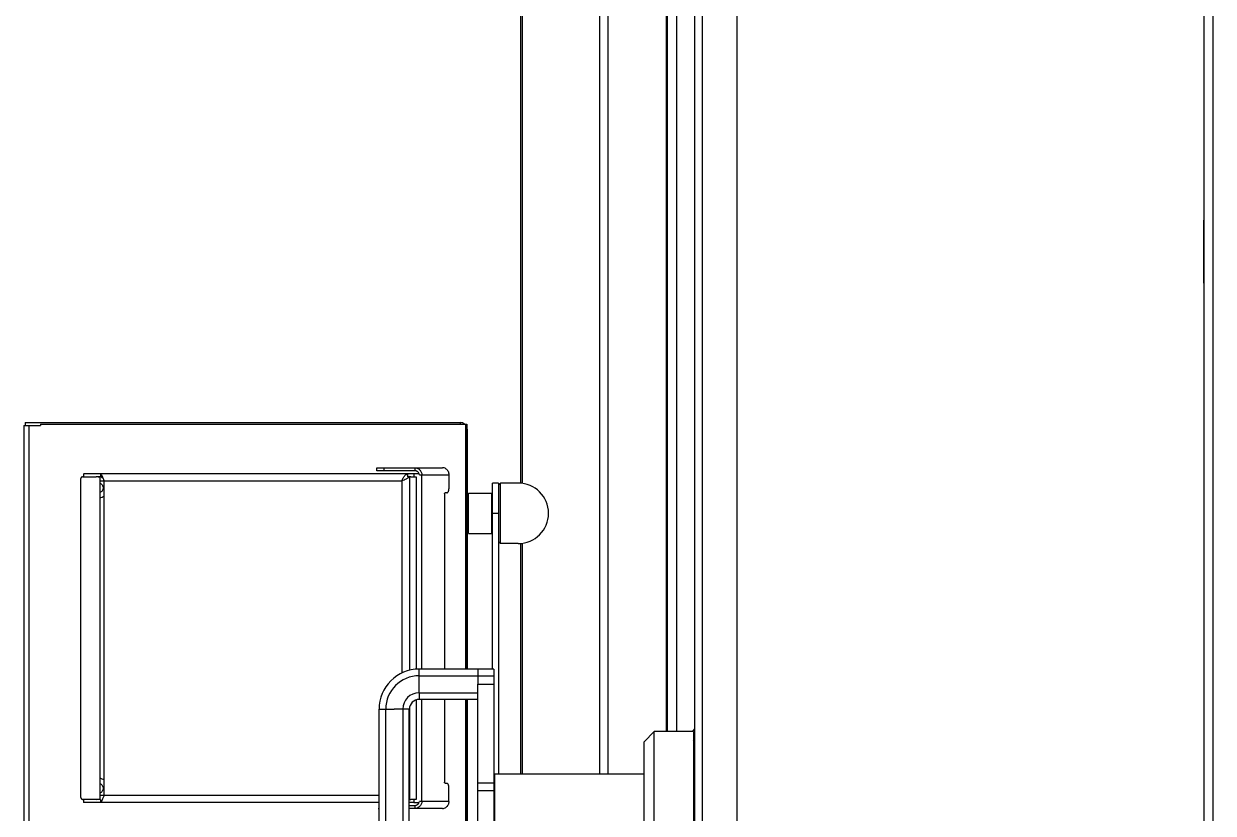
# Model space of a CAD drawing. Header units: millimetres. Extents: x -187347 to 135007, y -6415 to 292048.
# Drawn here: x -39840 to -39250, y 88118 to 88510 of the extents above; entities that cross this region are included whole.
import ezdxf

# ---------------------------------------------------------------- set-up
doc = ezdxf.new("R2010")
doc.units = ezdxf.units.MM
doc.header["$LTSCALE"] = 100
doc.layers.add('Layout Cabinplant', color=30, linetype='Continuous')

# ---------------------------------------------------------------- blocks, each defined once
blk = doc.blocks.new('Denester')
at = {"layer": 'Layout Cabinplant', "color": 0, "linetype": 'Continuous'}
for p, q in [((-896.9, -803.28), (-896.9, -2819.53)), ((-665.37, -853.03), (-665.37, -2813.03)), ((-660.65, -2813.03), (-660.65, -853.03)), ((-917.9, -999.03), (-917.9, -2810.53)), ((-913.9, -2790.53), (-913.9, -999.03)), ((-1004.08, -2029.35), (-1004.08, -1615.03)), ((-1003.21, -2029.45), (-1003.21, -1615.03)), ((-965.02, -1615.03), (-965.02, -2173.53)), ((-960.78, -2173.53), (-960.78, -1615.03)), ((-931.83, -2152.53), (-931.83, -1756.35)), ((-931.49, -1756.68), (-931.49, -2152.53)), ((-926.73, -2152.53), (-926.73, -1762.09)), ((-665.38, -1766.8), (-665.38, -1896.78)), ((-665.38, -1930.1), (-665.38, -1898.9)), ((-1249.83, -1999.28), (-1249.83, -2000.78)), ((-1249.83, -1999.28), (-1034.08, -1999.28)), ((-1034.08, -1999.28), (-1034.08, -2000.03)), ((-1250.58, -2000.78), (-1250.58, -2397.78)), ((-1250.58, -2000.78), (-1242.37, -2000.78)), ((-1247.98, -2397.78), (-1247.98, -2000.78)), ((-1242.37, -2000.03), (-1242.37, -2000.78)), ((-1242.37, -2000.03), (-1030.92, -2000.03)), ((-1031.31, -2121.53), (-1031.31, -2000.03)), ((-1030.92, -2000.03), (-1030.92, -2121.53)), ((-1030.58, -2121.53), (-1030.58, -2002.78)), ((-1075.54, -2023.16), (-1075.54, -2021.66)), ((-1075.54, -2021.66), (-1072, -2021.66)), ((-1056.64, -2023.16), (-1075.54, -2023.16)), ((-1072, -2021.66), (-1072, -2023.16)), ((-1072, -2021.66), (-1071.83, -2021.66)), ((-1071.83, -2023.16), (-1071.83, -2021.66)), ((-1071.83, -2021.66), (-1042.93, -2021.66)), ((-1056.64, -2021.66), (-1056.64, -2023.16)), ((-1222.49, -2028.16), (-1222.49, -2184.16)), ((-1221.49, -2026.16), (-1214.62, -2026.16)), ((-1220.92, -2024.66), (-1220.72, -2024.66)), ((-1220.72, -2026.16), (-1220.72, -2024.66)), ((-1057.19, -2024.66), (-1220.72, -2024.66)), ((-1212.57, -2026.16), (-1214.62, -2026.16)), ((-1212.87, -2026.44), (-1214.62, -2026.16)), ((-1212.87, -2026.44), (-1212.87, -2185.88)), ((-1212.87, -2028.16), (-1210.74, -2028.16)), ((-1212.57, -2024.66), (-1212.57, -2026.16)), ((-1211.57, -2026.75), (-1211.84, -2025.68)), ((-1210.74, -2184.16), (-1210.74, -2028.16)), ((-1210.74, -2028.16), (-1063.08, -2028.16)), ((-1063.08, -2028.16), (-1063.08, -2123.51)), ((-1060.18, -2026.16), (-1060.18, -2024.66)), ((-1059.27, -2026.16), (-1060.18, -2026.16)), ((-1059.15, -2122.11), (-1059.15, -2026.07)), ((-1058.68, -2026.16), (-1059.15, -2026.07)), ((-1058.68, -2026.16), (-1055.89, -2026.16)), ((-1057.19, -2024.66), (-1057.19, -2026.16)), ((-1055.04, -2024.66), (-1057.19, -2024.66)), ((-1055.89, -2026.16), (-1055.89, -2121.59)), ((-1054.38, -2025.16), (-1053.11, -2025.16)), ((-1053.11, -2121.53), (-1053.11, -2025.16)), ((-1053.11, -2025.16), (-1039.76, -2025.16)), ((-1039.76, -2025.16), (-1039.76, -2032.16)), ((-1018.08, -2121.53), (-1018.08, -2029.28)), ((-1015.08, -2029.28), (-1018.08, -2029.28)), ((-1015.08, -2029.28), (-1015.08, -2173.53)), ((-1015.08, -2030.28), (-1014.08, -2029.28)), ((-1014.08, -2059.28), (-1014.08, -2029.28)), ((-1005.33, -2029.28), (-1014.08, -2029.28)), ((-1041.9, -2034.66), (-1041.9, -2121.53)), ((-1040.82, -2034.16), (-1041.63, -2034.16)), ((-1030.08, -2054.28), (-1030.08, -2034.28)), ((-1030.08, -2034.28), (-1018.58, -2034.28)), ((-1018.58, -2034.28), (-1018.58, -2054.28)), ((-1018.08, -2044.28), (-1015.08, -2044.28)), ((-1030.08, -2054.28), (-1018.58, -2054.28)), ((-1015.08, -2058.28), (-1014.08, -2059.28)), ((-1005.33, -2059.28), (-1014.08, -2059.28)), ((-1004.08, -2173.53), (-1004.08, -2059.21)), ((-1003.21, -2173.53), (-1003.21, -2059.11)), ((-1054.47, -2124.8), (-1054.47, -2121.53)), ((-1017.37, -2121.53), (-1054.47, -2121.53)), ((-1025.37, -2121.53), (-1025.37, -2129.04)), ((-1017.37, -2121.53), (-1017.37, -2255.53)), ((-1054.47, -2133.25), (-1054.47, -2124.8)), ((-1054.47, -2124.8), (-1025.37, -2124.8)), ((-1017.37, -2125.06), (-1025.37, -2125.06)), ((-1025.37, -2248.01), (-1025.37, -2129.04)), ((-1025.37, -2129.04), (-1017.37, -2129.04)), ((-1054.47, -2133.25), (-1054.47, -2136.54)), ((-1054.47, -2133.25), (-1025.37, -2133.25)), ((-1074.37, -2235.63), (-1074.37, -2141.43)), ((-1074.37, -2141.43), (-1071.1, -2141.43)), ((-1071.1, -2141.43), (-1071.1, -2235.63)), ((-1071.1, -2141.43), (-1066.87, -2141.43)), ((-1059.36, -2141.43), (-1066.87, -2141.43)), ((-1062.65, -2141.43), (-1062.65, -2235.63)), ((-1059.37, -2235.63), (-1059.37, -2141.43)), ((-1059.15, -2186.25), (-1059.15, -2140.01)), ((-1055.89, -2136.75), (-1055.89, -2186.16)), ((-1025.37, -2136.53), (-1054.47, -2136.53)), ((-1053.11, -2187.16), (-1053.11, -2136.53)), ((-1041.9, -2136.53), (-1041.9, -2177.66)), ((-1031.31, -2240.53), (-1031.31, -2136.53)), ((-1030.92, -2136.53), (-1030.92, -2240.53)), ((-1030.58, -2240.53), (-1030.58, -2136.53)), ((-937.9, -2152.53), (-942.9, -2157.53)), ((-937.9, -2224.53), (-937.9, -2152.53)), ((-918.4, -2152.53), (-937.9, -2152.53)), ((-918.77, -2152.53), (-917.9, -2151.36)), ((-918.4, -2152.53), (-918.4, -2224.53)), ((-942.9, -2219.53), (-942.9, -2157.53)), ((-917.9, -2154.68), (-918.4, -2155.35)), ((-918.4, -2157.04), (-917.9, -2156.37)), ((-917.9, -2157.21), (-918.4, -2157.88)), ((-1016.87, -2203.53), (-1016.87, -2173.53)), ((-1016.87, -2173.53), (-942.9, -2173.53)), ((-918.4, -2173.53), (-917.9, -2173.53)), ((-1041.63, -2178.16), (-1040.82, -2178.16)), ((-1039.76, -2187.16), (-1039.76, -2180.16)), ((-1017.37, -2178.1), (-1025.37, -2178.1)), ((-1025.37, -2181.73), (-1017.37, -2181.73)), ((-1212.57, -2186.16), (-1221.49, -2186.16)), ((-1220.72, -2187.66), (-1220.92, -2187.66)), ((-1220.72, -2187.66), (-1220.72, -2186.16)), ((-1074.37, -2187.66), (-1220.72, -2187.66)), ((-1214.62, -2186.16), (-1212.87, -2185.88)), ((-1210.74, -2184.16), (-1212.87, -2184.16)), ((-1212.57, -2186.16), (-1212.57, -2187.66)), ((-1074.37, -2184.16), (-1210.74, -2184.16)), ((-1059.37, -2186.16), (-1059.27, -2186.16)), ((-1057.19, -2187.66), (-1059.37, -2187.66)), ((-1059.15, -2186.25), (-1058.68, -2186.16)), ((-1055.89, -2186.16), (-1058.68, -2186.16)), ((-1057.19, -2186.16), (-1057.19, -2187.66)), ((-1057.19, -2187.66), (-1055.04, -2187.66)), ((-1053.11, -2187.16), (-1054.38, -2187.16)), ((-1039.76, -2187.16), (-1053.11, -2187.16)), ((-1074.78, -2190.66), (-1074.37, -2190.66)), ((-1059.37, -2189.16), (-1056.64, -2189.16)), ((-1042.93, -2190.66), (-1059.37, -2190.66)), ((-1056.64, -2189.16), (-1056.64, -2190.66))]:
    blk.add_line(p, q, dxfattribs=at)
for centre, radius, start, end in [((-1034.08, -2002.78), 3.5, 51.96805, 90), ((-1034.08, -2002.78), 3.5, 0, 25.52567), ((-1054.47, -2141.43), 19.89, 90, 180), ((-1054.47, -2141.43), 16.61, 90, 180), ((-1054.47, -2141.43), 8.17, 90, 180), ((-1054.47, -2141.43), 4.89, 90, 180)]:
    blk.add_arc(centre, radius, start, end, dxfattribs=at)
blk.add_ellipse((-1005.33, -2044.28), major_axis=(0, 15), ratio=1, start_param=3.141593, end_param=6.283185, dxfattribs=at)
for points, knots in [([(-1056.64, -2021.66), (-1056.43, -2021.66), (-1055.99, -2021.71), (-1055.35, -2021.91), (-1054.77, -2022.23), (-1054.24, -2022.67), (-1053.8, -2023.21), (-1053.34, -2024.01), (-1053.16, -2024.7), (-1053.11, -2025.16)], [0, 0, 0, 0, 0.120269, 0.241481, 0.364365, 0.48928, 0.616124, 0.744349, 1, 1, 1, 1]), ([(-1054.38, -2025.16), (-1054.43, -2024.89), (-1054.61, -2024.37), (-1055.04, -2023.82), (-1055.48, -2023.49), (-1055.85, -2023.3), (-1056.24, -2023.19), (-1056.51, -2023.16), (-1056.64, -2023.16)], [0, 0, 0, 0, 0.248614, 0.501217, 0.627246, 0.752277, 0.876421, 1, 1, 1, 1]), ([(-1041.2, -2022.16), (-1041.46, -2022), (-1042.02, -2021.75), (-1042.63, -2021.66), (-1042.93, -2021.66)], [0, 0, 0, 0, 0.503549, 1, 1, 1, 1]), ([(-1041.2, -2022.16), (-1040.98, -2022.32), (-1040.57, -2022.71), (-1040.11, -2023.43), (-1039.83, -2024.27), (-1039.76, -2024.86), (-1039.76, -2025.16)], [0, 0, 0, 0, 0.237224, 0.484429, 0.739889, 1, 1, 1, 1]), ([(-1221.49, -2026.16), (-1221.55, -2026.16), (-1221.69, -2026.19), (-1221.88, -2026.31), (-1222.06, -2026.5), (-1222.21, -2026.75), (-1222.33, -2027.06), (-1222.45, -2027.53), (-1222.49, -2027.9), (-1222.49, -2028.16)], [0, 0, 0, 0, 0.082254, 0.173038, 0.277732, 0.398219, 0.533745, 0.681796, 1, 1, 1, 1]), ([(-1212.86, -2029.3), (-1212.63, -2029.39), (-1212.18, -2029.64), (-1211.66, -2030.2), (-1211.33, -2030.89), (-1211.21, -2031.66), (-1211.33, -2032.43), (-1211.66, -2033.12), (-1212.18, -2033.68), (-1212.63, -2033.93), (-1212.86, -2034.02)], [0, 0, 0, 0, 0.12325, 0.247767, 0.373511, 0.5, 0.626487, 0.752231, 0.876747, 1, 1, 1, 1]), ([(-1212.57, -2024.66), (-1212.54, -2024.66), (-1212.48, -2024.67), (-1212.39, -2024.73), (-1212.31, -2024.82), (-1212.22, -2024.93), (-1212.13, -2025.08), (-1212, -2025.33), (-1211.91, -2025.54), (-1211.84, -2025.68)], [0, 0, 0, 0, 0.064459, 0.139183, 0.23073, 0.342292, 0.475158, 0.629502, 1, 1, 1, 1]), ([(-1211.57, -2026.75), (-1211.65, -2026.66), (-1211.81, -2026.5), (-1212.06, -2026.31), (-1212.31, -2026.19), (-1212.49, -2026.16), (-1212.57, -2026.16)], [0, 0, 0, 0, 0.304739, 0.567919, 0.794944, 1, 1, 1, 1]), ([(-1211.84, -2025.68), (-1211.81, -2025.76), (-1211.66, -2026.09), (-1211.53, -2026.42), (-1211.42, -2026.68)], [0, 0, 0, 0, 0.226768, 1, 1, 1, 1]), ([(-1211.42, -2026.68), (-1211.37, -2026.79), (-1211.15, -2027.29), (-1210.92, -2027.79), (-1210.74, -2028.16)], [0, 0, 0, 0, 0.237172, 1, 1, 1, 1]), ([(-1063.08, -2028.16), (-1062.92, -2027.78), (-1062.65, -2027.22), (-1062.25, -2026.51), (-1061.92, -2026.03), (-1061.58, -2025.61), (-1061.11, -2025.15), (-1060.71, -2024.89), (-1060.43, -2024.78)], [0, 0, 0, 0, 0.284431, 0.422793, 0.555269, 0.679976, 0.795745, 1, 1, 1, 1]), ([(-1063.08, -2028.16), (-1062.71, -2027.98), (-1061.96, -2027.64), (-1061.03, -2027.21), (-1060.34, -2026.86), (-1059.88, -2026.6), (-1059.48, -2026.34), (-1059.25, -2026.16), (-1059.15, -2026.07)], [0, 0, 0, 0, 0.279425, 0.553923, 0.681871, 0.800107, 0.906598, 1, 1, 1, 1]), ([(-1060.43, -2024.78), (-1060.4, -2024.74), (-1060.32, -2024.68), (-1060.22, -2024.66), (-1060.18, -2024.66)], [0, 0, 0, 0, 0.539952, 1, 1, 1, 1]), ([(-1041.9, -2034.66), (-1041.9, -2034.6), (-1041.89, -2034.47), (-1041.84, -2034.33), (-1041.79, -2034.24), (-1041.74, -2034.2), (-1041.69, -2034.17), (-1041.65, -2034.16), (-1041.63, -2034.16)], [0, 0, 0, 0, 0.313706, 0.594176, 0.714852, 0.820907, 0.914352, 1, 1, 1, 1]), ([(-1040.82, -2034.16), (-1040.75, -2034.16), (-1040.61, -2034.13), (-1040.4, -2034.01), (-1040.22, -2033.82), (-1040.06, -2033.57), (-1039.93, -2033.26), (-1039.8, -2032.79), (-1039.76, -2032.42), (-1039.76, -2032.16)], [0, 0, 0, 0, 0.085651, 0.178972, 0.284969, 0.405557, 0.540168, 0.686527, 1, 1, 1, 1]), ([(-1212.86, -2036.6), (-1212.48, -2036.54), (-1211.72, -2036.32), (-1211.04, -2035.92), (-1210.73, -2035.68)], [0, 0, 0, 0, 0.4985, 1, 1, 1, 1]), ([(-1210.73, -2176.64), (-1211.04, -2176.4), (-1211.72, -2176), (-1212.48, -2175.78), (-1212.86, -2175.72)], [0, 0, 0, 0, 0.5015, 1, 1, 1, 1]), ([(-1212.86, -2178.3), (-1212.63, -2178.39), (-1212.18, -2178.64), (-1211.66, -2179.2), (-1211.33, -2179.89), (-1211.21, -2180.66), (-1211.33, -2181.43), (-1211.66, -2182.12), (-1212.18, -2182.68), (-1212.63, -2182.93), (-1212.86, -2183.02)], [0, 0, 0, 0, 0.12325, 0.247767, 0.373511, 0.5, 0.626487, 0.752231, 0.876747, 1, 1, 1, 1]), ([(-1041.63, -2178.16), (-1041.65, -2178.16), (-1041.69, -2178.15), (-1041.74, -2178.12), (-1041.79, -2178.07), (-1041.84, -2177.99), (-1041.89, -2177.85), (-1041.9, -2177.72), (-1041.9, -2177.66)], [0, 0, 0, 0, 0.085648, 0.179093, 0.285149, 0.405824, 0.686294, 1, 1, 1, 1]), ([(-1039.76, -2180.16), (-1039.76, -2179.9), (-1039.8, -2179.52), (-1039.93, -2179.06), (-1040.06, -2178.75), (-1040.22, -2178.5), (-1040.4, -2178.31), (-1040.61, -2178.19), (-1040.75, -2178.16), (-1040.82, -2178.16)], [0, 0, 0, 0, 0.313473, 0.459832, 0.594443, 0.715031, 0.821028, 0.914349, 1, 1, 1, 1]), ([(-1222.49, -2184.16), (-1222.49, -2184.42), (-1222.45, -2184.79), (-1222.33, -2185.26), (-1222.21, -2185.57), (-1222.06, -2185.82), (-1221.88, -2186.01), (-1221.69, -2186.13), (-1221.55, -2186.16), (-1221.49, -2186.16)], [0, 0, 0, 0, 0.318204, 0.466255, 0.601781, 0.722268, 0.826962, 0.917746, 1, 1, 1, 1]), ([(-1211.84, -2186.63), (-1211.91, -2186.78), (-1212, -2186.99), (-1212.13, -2187.24), (-1212.22, -2187.39), (-1212.31, -2187.5), (-1212.39, -2187.59), (-1212.48, -2187.65), (-1212.54, -2187.66), (-1212.57, -2187.66)], [0, 0, 0, 0, 0.370499, 0.524844, 0.657709, 0.769271, 0.860817, 0.935542, 1, 1, 1, 1]), ([(-1210.74, -2184.16), (-1210.96, -2184.6), (-1211.25, -2185.25), (-1211.6, -2186.08), (-1211.76, -2186.46), (-1211.84, -2186.63)], [0, 0, 0, 0, 0.543944, 0.786754, 1, 1, 1, 1]), ([(-1059.15, -2186.25), (-1059.16, -2186.24), (-1059.23, -2186.18), (-1059.31, -2186.12), (-1059.36, -2186.08)], [0, 0, 0, 0, 0.240454, 1, 1, 1, 1]), ([(-1056.64, -2189.16), (-1056.51, -2189.16), (-1056.24, -2189.13), (-1055.85, -2189.02), (-1055.48, -2188.83), (-1055.04, -2188.5), (-1054.61, -2187.95), (-1054.43, -2187.43), (-1054.38, -2187.16)], [0, 0, 0, 0, 0.123579, 0.247721, 0.372752, 0.498781, 0.751384, 1, 1, 1, 1]), ([(-1053.11, -2187.16), (-1053.16, -2187.62), (-1053.34, -2188.31), (-1053.8, -2189.11), (-1054.24, -2189.65), (-1054.77, -2190.09), (-1055.35, -2190.41), (-1055.99, -2190.61), (-1056.43, -2190.66), (-1056.64, -2190.66)], [0, 0, 0, 0, 0.255652, 0.383876, 0.510721, 0.635636, 0.75852, 0.879732, 1, 1, 1, 1]), ([(-1039.76, -2187.16), (-1039.76, -2187.46), (-1039.83, -2188.05), (-1040.11, -2188.89), (-1040.57, -2189.61), (-1040.98, -2190), (-1041.2, -2190.16)], [0, 0, 0, 0, 0.260111, 0.515571, 0.762776, 1, 1, 1, 1]), ([(-1042.93, -2190.66), (-1042.63, -2190.66), (-1042.02, -2190.57), (-1041.46, -2190.32), (-1041.2, -2190.16)], [0, 0, 0, 0, 0.496446, 1, 1, 1, 1])]:
    blk.add_open_spline(points, degree=3, knots=knots, dxfattribs=at)

msp = doc.modelspace()

# ---------------------------------------------------------------- block references
at = {"layer": 'Layout Cabinplant', "color": 30}
msp.add_blockref('Denester', (-38588.94, 90311.45, 0), dxfattribs=at)

doc.saveas('drawing.dxf')
